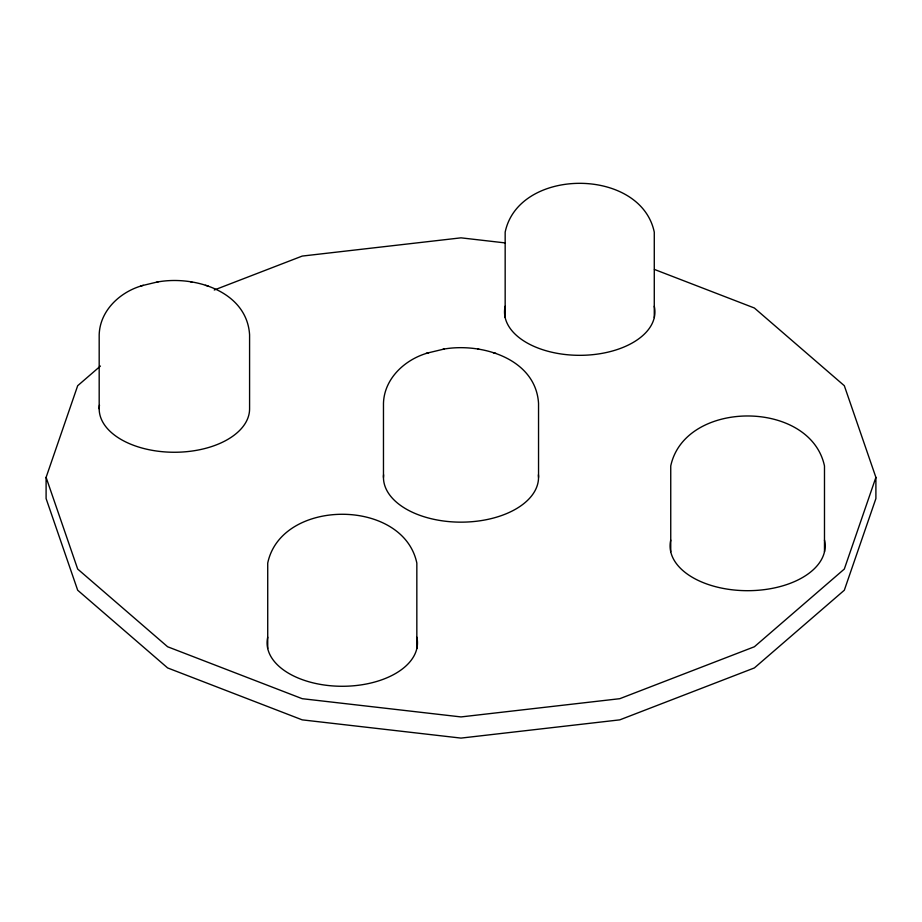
<?xml version="1.0" encoding="UTF-8"?>
<svg xmlns="http://www.w3.org/2000/svg" width="922" height="922" viewBox="0 0 922 922"><rect width="100%" height="100%" fill="white"/><g stroke="black" fill="none" stroke-linecap="round" stroke-linejoin="round"><path stroke-width="1.38" d="M654.424 269.443L754.38 308.006L844.322 385.719L875.9 477.377L875.9 498.56L844.322 590.218L754.38 667.931L619.78 719.863L461 738.096L302.22 719.863L167.62 667.931L77.679 590.218L46.1 498.56L46.1 477.377L77.679 385.719L100.44 366.057M875.9 477.377L844.322 569.047L754.38 646.76L619.78 698.692L461 716.924L302.22 698.692L167.62 646.76L77.679 569.047L46.1 477.377M143.325 285.336C120.724 291.294 99.933 310.172 99.184 334.732L99.184 408.838M428.776 352.711C405.657 358.842 384.243 378.089 383.471 403.283L383.471 477.377M214.261 290.004L302.22 256.074L461 237.841L505.348 242.935M156.901 282.097C193.747 275.044 246.831 290.983 249.585 334.732L249.585 408.838A75.201 43.415 0 0 1 171.112 452.218A75.201 43.415 0 0 1 99.472 405.069M442.917 349.334L444.312 349C481.929 342.65 535.694 358.716 538.54 403.283L538.54 477.377M140.617 285.993L158.307 281.752M426.068 353.368L444.312 349M493.224 352.711L495.932 353.368M205.445 285.336L208.153 285.993M477.688 349L479.083 349.334M190.462 281.752L191.868 282.097M824.487 551.771L824.487 465.979C810.3 399.307 684.931 399.307 670.743 465.979L670.743 551.771M654.274 317.571L654.274 232.137C640.709 167.055 518.729 167.055 505.164 232.137L505.164 317.571M416.836 648.523L416.836 563.088C403.271 498.007 281.291 498.007 267.726 563.088L267.726 648.523M416.836 637.194A75.201 43.415 0 0 1 342.281 686.279A75.201 43.415 0 0 1 267.726 637.194M654.274 306.242A75.201 43.415 0 0 1 579.719 355.327A75.201 43.415 0 0 1 505.164 306.242M824.487 540.085A77.54 44.763 0 0 1 747.615 590.691A77.54 44.763 0 0 1 670.743 540.085M538.402 474.795A77.529 44.763 0 0 1 461 522.152A77.529 44.763 0 0 1 383.598 474.795"/></g></svg>
